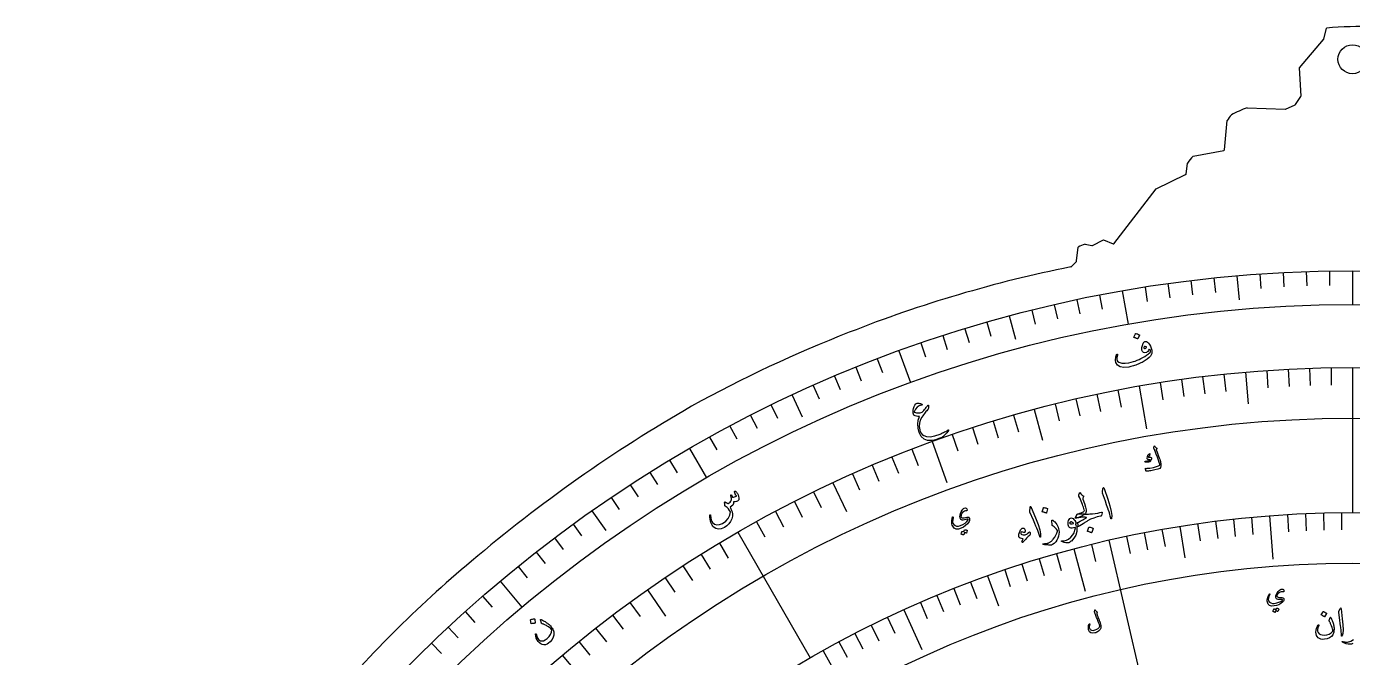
# Model space of a CAD drawing. Header units: millimetres. Extents: x -280 to 280, y -280 to 325.
# Drawn here: x -274.4 to 0, y 194.4 to 324.9 of the extents above; entities that cross this region are included whole.
import ezdxf

# ---------------------------------------------------------------- set-up
doc = ezdxf.new("R2010")
doc.units = ezdxf.units.MM
for name, color, linetype in [('CUT_INNER', 6, 'Continuous'), ('CUT_OUTER', 1, 'Continuous'), ('ENGRAVE', 7, 'Continuous'), ('ENGRAVE_FINE', 8, 'Continuous'), ('TEXT', 5, 'Continuous')]:
    doc.layers.add(name, color=color, linetype=linetype)

msp = doc.modelspace()

# ---------------------------------------------------------------- linework, layer by layer
at = {"layer": 'CUT_INNER'}
msp.add_circle((0, 318.1087), 3, dxfattribs=at)
at = {"layer": 'CUT_OUTER'}
for points in [[(-5.9387, 322.2468), (-5.3601, 324.5612), (-5.3591, 324.5646)], [(-10.6509, 310.5051), (-10.9422, 316.3293), (-10.9422, 316.3327), (-10.9401, 316.3355), (-5.9699, 322.1861)], [(-11.7997, 308.7287), (-10.6759, 310.4144)], [(-21.8204, 308.1034), (-21.8169, 308.1035), (-13.9161, 307.8108)], [(-13.8514, 307.8229), (-11.8654, 308.674)], [(-26.5136, 299.3966), (-25.9367, 305.4542), (-25.9362, 305.4575)], [(-32.9895, 298.1074), (-32.9858, 298.1083), (-26.6361, 299.2633)], [(-34.4494, 294.3699), (-34.166, 296.6342), (-34.1655, 296.6375)], [(-49.3798, 279.9747), (-40.6358, 291.3456), (-40.6335, 291.3483), (-40.6304, 291.3499), (-34.5338, 294.2531)], [(-53.8148, 279.6114), (-51.512, 280.7628), (-51.5088, 280.7642), (-51.5055, 280.763), (-49.5578, 279.9283)], [(-57.0895, 276.4105), (-56.8012, 279.2907), (-56.8006, 279.2943)], [(-55.3308, 279.8822), (-55.3273, 279.8817), (-53.9113, 279.5985)], [(-58.2414, 275.2106), (-57.1327, 276.3193)]]:
    msp.add_lwpolyline(points, dxfattribs=at)
for centre, radius, start, end in [((2.4386, 227.4727), 97.4045, 88.879878, 94.59169), ((-6.0842, 322.2832), 0.15, 319.651307, 345.963756), ((-10.8007, 310.4976), 0.15, 326.309933, 2.863767), ((-8.7825, 275.1285), 35.4589, 111.57318, 117.315569), ((-13.9105, 307.9607), 0.15, 267.878904, 293.198591), ((-11.9245, 308.8119), 0.15, 293.198591, 326.309933), ((-12.6778, 296.432), 16.0389, 140.502506, 145.755286), ((-26.663, 299.4109), 0.15, 280.309214, 354.559668), ((-17.5964, 284.5871), 20.4878, 138.70599, 143.972144), ((-34.5982, 294.3885), 0.15, 295.463345, 352.866579), ((-49.4987, 280.0661), 0.15, 246.801409, 322.440199), ((-50.153, 264.8067), 15.9399, 108.955334, 114.648023), ((-53.8818, 279.7456), 0.15, 258.690067, 296.565051), ((-5.6685, 12.2838), 268.1063, 101.323571, 111.544596), ((-58.3475, 275.3166), 0.15, 284.039301, 315), ((-57.2387, 276.4254), 0.15, 315, 354.283999), ((-8.4564, 14.9691), 264.5898, 111.196622, 119.00489), ((14.6634, -17.3769), 304.1231, 119.859489, 130.368153), ((-24.1986, 25.052), 246.6349, 129.873816, 140.124297)]:
    msp.add_arc(centre, radius, start, end, dxfattribs=at)
at = {"layer": 'ENGRAVE'}
for points in [[(-23.9155, 273.3558), (-23.4798, 268.3749)], [(0, 274.4), (0, 267.4)], [(-47.6491, 270.2312), (-46.4335, 263.3376)], [(-71.0199, 265.05), (-69.7259, 260.2204)], [(-93.8503, 257.8517), (-91.4562, 251.2738)], [(-22.1724, 253.4319), (-21.5972, 246.857)], [(0, 254.4), (0, 224.4)], [(-44.1761, 250.5351), (-42.6133, 241.6718)], [(-115.9665, 248.6909), (-113.8534, 244.1593)], [(-65.8436, 245.7315), (-64.1354, 239.3564)], [(-87.0099, 239.0578), (-83.9317, 230.6006)], [(-137.2, 237.6374), (-133.7, 231.5752)], [(-107.5141, 230.5647), (-104.7248, 224.5831)], [(-157.3894, 224.7753), (-154.5215, 220.6796)], [(-17.2046, 223.7395), (-16.5146, 214.766)], [(-127.2, 220.3169), (-112.2, 194.3361)], [(-35.7426, 221.5352), (-34.6913, 215.0194)], [(-57.661, 216.8653), (-55.3483, 208.1675)], [(-50.4063, 218.6654), (-43.6675, 189.4321)], [(-75.5094, 211.3142), (-73.2885, 205.0991)], [(-176.3809, 210.2026), (-171.8814, 204.8403)], [(-145.9178, 208.3923), (-142.1322, 202.9859)], [(-92.8498, 204.2897), (-89.1258, 196.0963)], [(-163.5252, 194.8817), (-157.7401, 187.9873)], [(-109.5634, 195.8347), (-106.341, 190.0748)]]:
    msp.add_lwpolyline(points, dxfattribs=at)
for radius in [274.4, 274.4, 267.4, 254.4, 254.4, 243.9, 224.4, 224.4, 213.9]:
    msp.add_circle((0, 0), radius, dxfattribs=at)
at = {"layer": 'ENGRAVE_FINE'}
for points in [[(-38.1891, 271.7296), (-37.7716, 268.7588)], [(-33.4409, 272.3547), (-33.0753, 269.377)], [(-28.6826, 272.8968), (-28.369, 269.9132)], [(-19.1412, 273.7316), (-18.9319, 270.7389)], [(-14.361, 274.0239), (-14.204, 271.0281)], [(-9.5764, 274.2328), (-9.4717, 271.2347)], [(-4.7889, 274.3582), (-4.7366, 271.3587)], [(-52.358, 269.3585), (-51.7856, 266.4136)], [(-42.9256, 271.0217), (-42.4563, 268.0586)], [(-66.3834, 266.2491), (-65.6576, 263.3383)], [(-61.7266, 267.3671), (-61.0517, 264.444)], [(-57.051, 268.4037), (-56.4272, 265.4693)], [(-75.6349, 263.7702), (-74.808, 260.8864)], [(-84.7943, 260.9699), (-83.8672, 258.1167)], [(-80.2268, 262.41), (-79.3497, 259.5411)], [(-89.3359, 259.4503), (-88.3592, 256.6137)], [(-98.3362, 256.1745), (-97.2611, 253.3737)], [(-107.2166, 252.5865), (-106.0444, 249.825)], [(-102.792, 254.4192), (-101.6682, 251.6377)], [(-31.0036, 252.5037), (-30.5648, 248.9306)], [(-26.592, 253.0064), (-26.2157, 249.4261)], [(-17.746, 253.7803), (-17.4949, 250.1891)], [(-13.3143, 254.0514), (-13.1259, 250.4563)], [(-8.8784, 254.245), (-8.7528, 250.6472)], [(-4.4399, 254.3613), (-4.3771, 250.7618)], [(-111.6085, 250.6769), (-110.3883, 247.9362)], [(-48.5418, 249.726), (-47.8549, 246.1921)], [(-39.7969, 251.2679), (-39.2338, 247.7122)], [(-35.4056, 251.9242), (-34.9046, 248.3592)], [(-57.2275, 247.8797), (-56.4177, 244.372)], [(-52.8927, 248.8407), (-52.1443, 245.3194)], [(-124.575, 244.4922), (-123.213, 241.8192)], [(-120.289, 246.6291), (-118.9739, 243.9327)], [(-70.1221, 244.545), (-69.1298, 241.0844)], [(-61.5449, 246.8432), (-60.674, 243.3502)], [(-128.823, 242.2808), (-127.4146, 239.632)], [(-78.6139, 241.9488), (-77.5015, 238.525)], [(-74.3794, 243.2839), (-73.3268, 239.8412)], [(-133.0318, 239.9956), (-131.5773, 237.3718)], [(-82.8245, 240.5399), (-81.6525, 237.1361)], [(-91.1688, 237.5029), (-89.8787, 234.142)], [(-141.3264, 235.2067), (-139.7813, 232.6352)], [(-99.402, 234.1764), (-97.9954, 230.8626)], [(-95.2999, 235.8756), (-93.9513, 232.5377)], [(-145.4098, 232.7044), (-143.8201, 230.1603)], [(-103.4738, 232.406), (-102.0096, 229.1172)], [(-149.449, 230.1312), (-147.815, 227.6152)], [(-111.5216, 228.6532), (-109.9435, 225.4175)], [(-153.4425, 227.4879), (-151.765, 225.0008)], [(-115.4952, 226.6721), (-113.8608, 223.4644)], [(-123.3356, 222.5033), (-121.5903, 219.3546)], [(-119.4336, 224.6219), (-117.7435, 221.4433)], [(-28.3492, 222.6021), (-27.8944, 219.0309)], [(-24.6406, 223.043), (-24.2453, 219.4648)], [(-20.9254, 223.4222), (-20.5897, 219.8379)], [(-13.4791, 223.9948), (-13.2629, 220.4013)], [(-9.7501, 224.1881), (-9.5937, 220.5915)], [(-6.0184, 224.3193), (-5.9218, 220.7206)], [(-2.2851, 224.3884), (-2.2484, 220.7886)], [(-161.2883, 221.9943), (-159.5249, 219.5672)], [(-43.0976, 220.2225), (-42.4062, 216.6895)], [(-39.4254, 220.9095), (-38.7929, 217.3655)], [(-32.0502, 222.0994), (-31.536, 218.5363)], [(-165.138, 219.1456), (-163.3326, 216.7497)], [(-131.0257, 218.0634), (-129.1715, 214.9776)], [(-54.0409, 217.7956), (-53.1739, 214.3016)], [(-46.7582, 219.4744), (-46.0081, 215.9535)], [(-168.9375, 216.2302), (-167.0905, 213.8661)], [(-134.8115, 215.7434), (-132.9038, 212.6905)], [(-64.8536, 214.824), (-63.8132, 211.3777)], [(-61.2655, 215.8747), (-60.2826, 212.4115)], [(-172.6855, 213.2489), (-170.7976, 210.9174)], [(-138.5562, 213.3578), (-136.5955, 210.3386)], [(-71.9765, 212.5435), (-70.8218, 209.1337)], [(-68.4243, 213.7135), (-67.3266, 210.285)], [(-142.2587, 210.9072), (-140.2456, 207.9226)], [(-82.5132, 208.679), (-81.1895, 205.3312)], [(-79.022, 210.0259), (-77.7542, 206.6565)], [(-180.0226, 207.0923), (-178.0544, 204.8282)], [(-149.5326, 205.8139), (-147.4165, 202.9015)], [(-89.4281, 205.8105), (-87.9934, 202.5088)], [(-85.9822, 207.2738), (-84.6028, 203.9485)], [(-183.6094, 203.9189), (-181.602, 201.6895)], [(-153.1017, 203.1729), (-150.9352, 200.2978)], [(-187.1404, 200.6835), (-185.0944, 198.4894)], [(-156.6243, 200.4699), (-154.4079, 197.6331)], [(-99.617, 201.0767), (-98.0188, 197.8508)], [(-96.2464, 202.7116), (-94.7023, 199.4596)], [(-160.0991, 197.7059), (-157.8336, 194.9082)], [(-106.2764, 197.6378), (-104.5715, 194.4671)], [(-102.9606, 199.3852), (-101.3089, 196.1865)], [(-190.6143, 197.3868), (-188.5303, 195.2288)]]:
    msp.add_lwpolyline(points, dxfattribs=at)
at = {"layer": 'TEXT'}
for points in [[(-44.8969, 261.3772), (-44.8875, 261.3903), (-44.8728, 261.3997), (-44.8527, 261.4054), (-44.8274, 261.4075), (-44.6392, 261.3675), (-44.4586, 261.3101), (-44.2856, 261.2353), (-44.1203, 261.143), (-44.1032, 261.1276), (-44.0939, 261.1108), (-44.0926, 261.0927), (-44.0992, 261.0733), (-44.4093, 260.3244), (-44.4224, 260.3055), (-44.442, 260.2982), (-44.4683, 260.3023), (-44.5012, 260.3179), (-44.5296, 260.3313), (-44.5742, 260.3512), (-44.6351, 260.3774), (-44.7122, 260.41), (-44.8066, 260.4488), (-44.9195, 260.4935), (-45.051, 260.5441), (-45.201, 260.6006), (-45.2214, 260.6108), (-45.2328, 260.6226), (-45.2351, 260.636), (-45.2284, 260.6509)], [(-42.9758, 259.7409), (-42.7983, 259.7834), (-42.6085, 259.7442), (-42.4067, 259.6234), (-42.1929, 259.4209), (-41.9872, 259.1455), (-41.8096, 258.8059), (-41.6599, 258.4024), (-41.538, 257.9348), (-41.5053, 257.7634), (-41.4912, 257.6016), (-41.4959, 257.4493), (-41.5193, 257.3066), (-41.635, 257.0105), (-41.8303, 256.714), (-42.1049, 256.4168), (-42.4587, 256.1187), (-42.6619, 255.9736), (-42.8731, 255.8333), (-43.0923, 255.6977), (-43.3196, 255.5668), (-43.5554, 255.4406), (-43.8004, 255.3188), (-44.0545, 255.2014), (-44.3179, 255.0885), (-44.5832, 254.9818), (-44.8436, 254.8831), (-45.0991, 254.7925), (-45.3496, 254.7099), (-45.5959, 254.6358), (-45.8386, 254.5707), (-46.0777, 254.5146), (-46.3134, 254.4675), (-47.3138, 254.3667), (-48.0866, 254.49), (-48.6329, 254.8396), (-48.9526, 255.417), (-48.9861, 255.5589), (-49.009, 255.7235), (-49.0214, 255.9108), (-49.023, 256.1209), (-49.0051, 256.3554), (-48.9625, 256.5876), (-48.895, 256.8177), (-48.8027, 257.0456), (-48.7876, 257.0726), (-48.7679, 257.0936), (-48.7436, 257.1085), (-48.7147, 257.1174), (-48.6856, 257.1189), (-48.6605, 257.1116), (-48.6395, 257.0955), (-48.6227, 257.0705), (-48.6115, 257.0416), (-48.6073, 257.0137), (-48.6103, 256.9867), (-48.6204, 256.9606), (-48.7714, 256.4436), (-48.7747, 256.0258), (-48.6313, 255.7071), (-48.3416, 255.4874), (-47.762, 255.3104), (-47.0703, 255.2701), (-46.2658, 255.3655), (-45.3473, 255.5956), (-44.9495, 255.7266), (-44.5543, 255.8771), (-44.1617, 256.0471), (-43.7715, 256.2367), (-43.3842, 256.4456), (-43.0002, 256.674), (-42.6195, 256.9218), (-42.242, 257.1889), (-42.0439, 257.3501), (-41.9008, 257.5124), (-41.8128, 257.676), (-41.7799, 257.8409), (-41.8285, 257.9428), (-41.8936, 258.0329), (-41.9753, 258.1111), (-42.0734, 258.1775), (-42.0841, 258.1797), (-42.0954, 258.1716), (-42.1073, 258.1531), (-42.1198, 258.1242), (-42.2148, 257.897), (-42.3336, 257.7185), (-42.4763, 257.5886), (-42.643, 257.5073), (-42.9626, 257.4495), (-43.225, 257.5018), (-43.4303, 257.6642), (-43.5786, 257.9368), (-43.6201, 258.1926), (-43.5871, 258.5194), (-43.4793, 258.917), (-43.2961, 259.3856), (-43.2332, 259.5042), (-43.1589, 259.603), (-43.0731, 259.6819), (-42.9758, 259.7409)], [(-42.6693, 258.5008), (-42.6429, 258.5463), (-42.64, 258.588), (-42.6606, 258.6258), (-42.7048, 258.6597), (-42.8733, 258.7314), (-43.0118, 258.7324), (-43.1201, 258.6629), (-43.1982, 258.5228), (-43.2047, 258.4828), (-43.202, 258.4489), (-43.1898, 258.4212), (-43.1684, 258.3996), (-43.0297, 258.3415), (-42.9004, 258.3389), (-42.7803, 258.392), (-42.6693, 258.5008)], [(-90.3593, 246.8474), (-90.2382, 246.9325), (-90.0913, 246.9838), (-89.9186, 247.001), (-89.7203, 246.9842), (-89.6153, 246.9644), (-89.517, 246.9415), (-89.4255, 246.9155), (-89.3408, 246.8865), (-89.2631, 246.8548), (-89.1926, 246.8212), (-89.1292, 246.7856), (-89.073, 246.748), (-89.0298, 246.7071), (-89.0289, 246.6727), (-89.0701, 246.6446), (-89.1535, 246.6228), (-89.6774, 246.4713), (-90.1108, 246.1881), (-90.4531, 245.7738), (-90.7037, 245.2289), (-90.7053, 245.1988), (-90.6947, 245.172), (-90.6721, 245.1485), (-90.6375, 245.1282), (-90.2416, 245.0107), (-89.8494, 244.9804), (-89.4607, 245.0373), (-89.075, 245.1814), (-89.0104, 245.2205), (-88.9325, 245.286), (-88.8412, 245.3779), (-88.7366, 245.4962), (-88.5513, 245.7263), (-88.3872, 245.9293), (-88.2444, 246.1053), (-88.1232, 246.2543), (-88.0235, 246.3763), (-87.9454, 246.4713), (-87.8889, 246.5394), (-87.8542, 246.5805), (-87.7986, 246.6225), (-87.7587, 246.6169), (-87.7344, 246.5639), (-87.7257, 246.4633), (-87.7321, 246.189), (-87.7486, 245.9805), (-87.7752, 245.8379), (-87.8121, 245.7612), (-87.9579, 245.6153), (-88.1088, 245.4523), (-88.2648, 245.2723), (-88.426, 245.0754), (-88.5921, 244.8614), (-88.7632, 244.6304), (-88.9392, 244.3823), (-89.12, 244.1172), (-89.4507, 243.5014), (-89.6336, 242.8535), (-89.6693, 242.1741), (-89.5585, 241.4632), (-89.4313, 241.1009), (-89.2508, 240.7873), (-89.0174, 240.5222), (-88.7311, 240.3055), (-88.1385, 240.0917), (-87.3779, 240.0752), (-86.4482, 240.2544), (-85.3476, 240.6272), (-85.1821, 240.6978), (-85.005, 240.7772), (-84.8162, 240.8653), (-84.6158, 240.9621), (-84.4044, 241.0679), (-84.1828, 241.1831), (-83.9508, 241.3076), (-83.7084, 241.4413), (-83.6656, 241.4616), (-83.6317, 241.4703), (-83.6067, 241.4676), (-83.5907, 241.4535), (-83.6021, 241.3527), (-83.7224, 241.164), (-83.9512, 240.8872), (-84.2879, 240.522), (-84.4967, 240.3129), (-84.6848, 240.1455), (-84.8523, 240.0199), (-84.9994, 239.9361), (-85.5679, 239.6836), (-86.0954, 239.4874), (-86.5823, 239.3478), (-87.029, 239.2651), (-87.9343, 239.2773), (-88.6712, 239.5549), (-89.2399, 240.0995), (-89.6396, 240.9127), (-89.8743, 241.8355), (-89.9453, 242.6997), (-89.8515, 243.5054), (-89.592, 244.2523), (-89.9483, 244.2765), (-90.2484, 244.3235), (-90.4923, 244.3934), (-90.6798, 244.4864), (-90.7378, 244.5306), (-90.7861, 244.5843), (-90.8247, 244.6476), (-90.8536, 244.7206), (-90.8979, 244.9294), (-90.9222, 245.1335), (-90.9266, 245.333), (-90.9111, 245.5278), (-90.8308, 245.9378), (-90.712, 246.2945), (-90.5548, 246.5977), (-90.3593, 246.8474)], [(-41.9609, 236.6176), (-41.9491, 236.6181), (-41.9382, 236.6153), (-41.9284, 236.6091), (-41.9195, 236.5997), (-41.9155, 236.5905), (-41.9129, 236.5803), (-41.9117, 236.5691), (-41.9119, 236.5569), (-41.984, 236.2098), (-41.994, 236.1742), (-42.006, 236.146), (-42.0202, 236.1253), (-42.0366, 236.1122), (-42.1101, 236.0766), (-42.1709, 236.0362), (-42.2188, 235.9909), (-42.2539, 235.9409), (-42.2584, 235.9172), (-42.2426, 235.8956), (-42.2066, 235.876), (-42.1502, 235.8585), (-42.1137, 235.8528), (-42.0761, 235.8481), (-42.0375, 235.8443), (-41.9979, 235.8415), (-41.9569, 235.8398), (-41.9141, 235.8391), (-41.8696, 235.8395), (-41.8232, 235.841), (-41.6556, 235.8041), (-41.5822, 235.6803), (-41.6029, 235.4697), (-41.7173, 235.1724), (-41.7699, 235.0807), (-41.824, 235.0068), (-41.8796, 234.9508), (-41.9369, 234.9126), (-42.0026, 234.8863), (-42.0958, 234.8636), (-42.2166, 234.8447), (-42.3649, 234.8294), (-42.4409, 234.8232), (-42.5135, 234.8199), (-42.5827, 234.8196), (-42.6485, 234.8223), (-42.7107, 234.8268), (-42.769, 234.8319), (-42.8235, 234.8378), (-42.8742, 234.8443), (-42.9067, 234.8554), (-42.9312, 234.8702), (-42.9476, 234.8889), (-42.9561, 234.9114), (-42.9567, 234.9362), (-42.9483, 234.9554), (-42.931, 234.9693), (-42.9048, 234.9776), (-42.8204, 234.9989), (-42.7243, 235.0215), (-42.6165, 235.0454), (-42.4971, 235.0706), (-42.2743, 235.1175), (-42.1018, 235.1622), (-41.9796, 235.205), (-41.9077, 235.2458), (-41.899, 235.2548), (-41.8953, 235.2653), (-41.8967, 235.2773), (-41.903, 235.2908), (-41.91, 235.2986), (-41.9214, 235.3048), (-41.9372, 235.3095), (-41.9576, 235.3126), (-42.1434, 235.3235), (-42.2217, 235.3316), (-42.2904, 235.3476), (-42.3494, 235.3717), (-42.3988, 235.4038), (-42.4429, 235.444), (-42.4727, 235.4883), (-42.4882, 235.5368), (-42.4893, 235.5894), (-42.4392, 235.955), (-42.3344, 236.2482), (-42.175, 236.4691), (-41.9609, 236.6176)], [(-40.9378, 238.1074), (-40.8915, 238.0478), (-40.8444, 237.9919), (-40.7963, 237.9397), (-40.7472, 237.8912), (-40.6968, 237.8465), (-40.6447, 237.8056), (-40.5908, 237.7685), (-40.5353, 237.7353), (-40.5127, 237.7151), (-40.5018, 237.689), (-40.5028, 237.657), (-40.5154, 237.619), (-40.5957, 237.4163), (-40.6031, 237.3946), (-40.608, 237.3764), (-40.6103, 237.3618), (-40.61, 237.3509), (-40.4235, 236.8719), (-40.2586, 236.4384), (-40.1152, 236.0504), (-39.9934, 235.7079), (-39.8933, 235.4113), (-39.8153, 235.161), (-39.7595, 234.9569), (-39.7257, 234.7991), (-39.6749, 234.4991), (-39.6642, 234.4031), (-39.658, 234.3059), (-39.6562, 234.2076), (-39.659, 234.1081), (-39.6667, 234.0074), (-39.6797, 233.9055), (-39.6979, 233.8022), (-39.7213, 233.6976), (-39.8803, 233.5213), (-40.2678, 233.3536), (-40.8837, 233.1933), (-41.7279, 233.0386), (-41.9934, 233.0004), (-42.2401, 232.9715), (-42.4682, 232.9521), (-42.6777, 232.9423), (-42.6978, 232.9469), (-42.7133, 232.9563), (-42.7241, 232.9704), (-42.7304, 232.9894), (-42.753, 233.0819), (-42.773, 233.1663), (-42.7903, 233.2424), (-42.805, 233.3103), (-42.817, 233.3709), (-42.8267, 233.4247), (-42.834, 233.4719), (-42.8389, 233.5125), (-42.8404, 233.5355), (-42.8347, 233.5495), (-42.8218, 233.5547), (-42.8018, 233.5508), (-42.6514, 233.5338), (-42.462, 233.5355), (-42.2336, 233.556), (-41.966, 233.5952), (-41.1713, 233.737), (-40.5558, 233.8836), (-40.1195, 234.0364), (-39.8627, 234.1964), (-39.8948, 234.3826), (-39.9903, 234.7148), (-40.1495, 235.1928), (-40.3728, 235.8165), (-40.6022, 236.4398), (-40.7782, 236.9109), (-40.9004, 237.2297), (-40.9687, 237.3963), (-40.9888, 237.4417), (-41.0077, 237.4841), (-41.0253, 237.5236), (-41.0416, 237.5602), (-41.0566, 237.5934), (-41.0701, 237.623), (-41.0821, 237.6489), (-41.0927, 237.6711), (-41.1124, 237.7201), (-41.1223, 237.7684), (-41.1226, 237.816), (-41.1131, 237.8629), (-41.0352, 238.1158), (-41.0282, 238.1332), (-41.0195, 238.1453), (-41.0091, 238.1522), (-40.997, 238.1539), (-40.9808, 238.1484), (-40.9656, 238.1388), (-40.9512, 238.1252), (-40.9378, 238.1074)], [(-127.8626, 228.6799), (-127.868, 228.7221), (-127.8639, 228.7567), (-127.8503, 228.7837), (-127.8273, 228.8031), (-127.7919, 228.8177), (-127.757, 228.8216), (-127.7227, 228.8149), (-127.6889, 228.7976), (-127.5888, 228.7242), (-127.4883, 228.6199), (-127.3876, 228.4847), (-127.2866, 228.3187), (-127.1495, 228.0319), (-127.0545, 227.7397), (-127.0016, 227.4421), (-126.9907, 227.1391), (-127.0004, 227.0593), (-127.0211, 226.9901), (-127.053, 226.9316), (-127.0959, 226.8836), (-127.2813, 226.7635), (-127.5073, 226.6811), (-127.774, 226.6365), (-128.0817, 226.6295), (-128.1262, 226.2443), (-128.2582, 225.93), (-128.4779, 225.6863), (-128.7854, 225.5129), (-128.7009, 225.3417), (-128.6244, 225.1745), (-128.556, 225.011), (-128.4956, 224.8515), (-128.4426, 224.6948), (-128.3964, 224.5401), (-128.3571, 224.3873), (-128.3247, 224.2365), (-128.2871, 223.9522), (-128.2924, 223.6668), (-128.3405, 223.3802), (-128.4312, 223.0922), (-128.706, 222.5296), (-129.0572, 222.0415), (-129.4852, 221.6274), (-129.9906, 221.2868), (-130.6286, 221.0203), (-131.2205, 220.9564), (-131.7671, 221.0956), (-132.2689, 221.4384), (-132.4006, 221.5912), (-132.5259, 221.7899), (-132.6447, 222.0346), (-132.7569, 222.3253), (-132.8565, 222.6577), (-132.9328, 223.0197), (-132.9858, 223.4113), (-133.0152, 223.8325), (-133.0142, 223.8607), (-133.0069, 223.8848), (-132.9931, 223.9048), (-132.973, 223.9206), (-132.95, 223.9317), (-132.9276, 223.9371), (-132.9058, 223.9369), (-132.8847, 223.9311), (-132.8641, 223.9164), (-132.8488, 223.8972), (-132.8388, 223.8736), (-132.8339, 223.8456), (-132.7851, 223.2909), (-132.7075, 222.8569), (-132.6018, 222.5433), (-132.4684, 222.3501), (-132.0097, 222.0221), (-131.512, 221.8809), (-130.9752, 221.9262), (-130.3984, 222.1576), (-129.6848, 222.639), (-129.1662, 223.1947), (-128.8421, 223.8262), (-128.7126, 224.5347), (-128.8943, 224.8483), (-129.1359, 225.151), (-129.4376, 225.4425), (-129.7997, 225.7228), (-129.8402, 225.749), (-129.8696, 225.7764), (-129.8879, 225.8049), (-129.8952, 225.8346), (-129.9034, 225.9462), (-129.9103, 226.0512), (-129.9161, 226.1498), (-129.9207, 226.2419), (-129.9236, 226.3264), (-129.9242, 226.4026), (-129.9226, 226.4702), (-129.9187, 226.5294), (-129.9129, 226.5568), (-129.8999, 226.574), (-129.8798, 226.581), (-129.8525, 226.5778), (-129.8365, 226.5726), (-129.8132, 226.5639), (-129.7826, 226.5515), (-129.7447, 226.5354), (-129.7005, 226.5152), (-129.651, 226.4902), (-129.5962, 226.4605), (-129.536, 226.4259), (-129.417, 226.3613), (-129.3235, 226.3185), (-129.2556, 226.2975), (-129.2131, 226.2984), (-128.9992, 226.3976), (-128.8148, 226.5487), (-128.6597, 226.7517), (-128.5339, 227.0067), (-128.5118, 227.1411), (-128.524, 227.334), (-128.5704, 227.5853), (-128.6509, 227.8951), (-128.6585, 227.9245), (-128.6578, 227.9534), (-128.649, 227.9817), (-128.6321, 228.0094), (-128.6138, 228.0314), (-128.5933, 228.0469), (-128.5703, 228.0559), (-128.5451, 228.0585), (-128.4872, 228.0263), (-128.4237, 227.9402), (-128.3547, 227.8003), (-128.2799, 227.6066), (-128.0657, 227.5989), (-127.8595, 227.6307), (-127.6613, 227.7018), (-127.4709, 227.8123), (-127.5056, 227.8686), (-127.5392, 227.9112), (-127.5717, 227.9403), (-127.603, 227.9557), (-127.636, 227.9683), (-127.6611, 227.9853), (-127.6783, 228.0067), (-127.6876, 228.0326)], [(-55.4927, 224.9619), (-55.5796, 225.2246), (-55.6741, 225.5003), (-55.7762, 225.7889), (-55.886, 226.0905), (-56.0043, 226.406), (-56.1321, 226.7365), (-56.2694, 227.0819), (-56.4162, 227.4422), (-56.6248, 227.7958), (-56.6384, 227.8456), (-56.6443, 227.8948), (-56.6426, 227.9434), (-56.6331, 227.9915), (-56.6264, 228.0167), (-56.6161, 228.0501), (-56.6022, 228.0919), (-56.5847, 228.142), (-56.5643, 228.2008), (-56.5417, 228.2688), (-56.517, 228.346), (-56.4901, 228.4323), (-56.4801, 228.4608), (-56.4648, 228.4831), (-56.4442, 228.4993), (-56.4183, 228.5094), (-56.3951, 228.5102), (-56.3732, 228.5008), (-56.3526, 228.4811), (-56.3333, 228.4513), (-56.2227, 228.284), (-56.0875, 228.1288), (-55.9277, 227.9859), (-55.7434, 227.855), (-55.6959, 227.8173), (-55.6708, 227.774), (-55.6683, 227.7252), (-55.6884, 227.6709), (-55.8211, 227.3518), (-55.8289, 227.3147), (-55.8283, 227.2685), (-55.8191, 227.2134), (-55.8014, 227.1491), (-55.4725, 226.2627), (-55.2518, 225.5399), (-55.1384, 224.981), (-55.1321, 224.5861), (-55.2713, 224.23), (-55.5842, 223.9086), (-56.0706, 223.6209), (-56.7304, 223.366), (-56.9862, 223.3157), (-57.1309, 223.3629), (-57.1642, 223.5079), (-57.0861, 223.7508), (-57.0701, 223.7842), (-57.0546, 223.817), (-57.0395, 223.849), (-57.0248, 223.8803), (-57.0105, 223.9108), (-56.9967, 223.9407), (-56.9833, 223.9698), (-56.9704, 223.9981), (-56.9351, 224.0547), (-56.8872, 224.1009), (-56.8267, 224.1367), (-56.7537, 224.162), (-56.4213, 224.257), (-56.1313, 224.3533), (-55.8839, 224.4509), (-55.6789, 224.55), (-55.5681, 224.6263), (-55.5001, 224.7203), (-55.475, 224.8322), (-55.4927, 224.9619)], [(-51.6426, 229.3014), (-51.5902, 229.4951), (-51.5304, 229.5725), (-51.4633, 229.5335), (-51.3889, 229.378), (-50.6573, 227.1323), (-50.2145, 225.7525), (-49.9355, 224.6335), (-49.8189, 223.7759), (-49.8636, 223.1797), (-49.8842, 223.1271), (-49.906, 223.0964), (-49.929, 223.0876), (-49.9533, 223.1006), (-49.9757, 223.1245), (-49.9953, 223.1576), (-50.0121, 223.1999), (-50.0261, 223.2515), (-50.117, 223.6571), (-50.2321, 224.0831), (-50.3714, 224.5294), (-50.5352, 224.9961), (-50.5756, 225.1186), (-50.6886, 225.4486), (-50.8743, 225.9859), (-51.1331, 226.7306), (-51.7245, 228.3777), (-51.7497, 228.4667), (-51.7638, 228.5509), (-51.7667, 228.6302), (-51.7585, 228.7046)], [(-79.8901, 224.7571), (-80.1025, 224.7528), (-80.3153, 224.6797), (-80.5283, 224.5379), (-80.7412, 224.3274), (-80.8625, 224.1558), (-80.9486, 223.972), (-80.9996, 223.7761), (-81.0154, 223.5681), (-81.0105, 223.5294), (-80.9978, 223.4919), (-80.9772, 223.4556), (-80.9488, 223.4205), (-80.811, 223.3292), (-80.6218, 223.2912), (-80.3811, 223.3062), (-80.0887, 223.3741), (-79.8011, 223.4436), (-79.5807, 223.4616), (-79.4276, 223.4284), (-79.3418, 223.3439), (-79.2605, 223.1323), (-79.2347, 222.9273), (-79.2645, 222.7289), (-79.3496, 222.537), (-79.6753, 222.0854), (-80.056, 221.7014), (-80.4919, 221.3845), (-80.9835, 221.1344), (-81.5591, 220.9675), (-82.0418, 220.9825), (-82.4322, 221.1801), (-82.7306, 221.5609), (-82.8271, 221.795), (-82.8892, 222.0651), (-82.9167, 222.3713), (-82.9094, 222.7136), (-82.8991, 222.8119), (-82.8865, 222.9077), (-82.8717, 223.001), (-82.8547, 223.0918), (-82.8352, 223.1805), (-82.8131, 223.2678), (-82.7884, 223.3536), (-82.7609, 223.4378), (-82.7432, 223.475), (-82.7224, 223.4951), (-82.6987, 223.4981), (-82.6719, 223.484), (-82.6516, 223.4617), (-82.6394, 223.4364), (-82.6352, 223.4082), (-82.639, 223.377), (-82.7355, 222.9025), (-82.748, 222.502), (-82.677, 222.1757), (-82.5229, 221.9233), (-82.2463, 221.6997), (-81.9219, 221.5898), (-81.5494, 221.5931), (-81.1285, 221.7096), (-80.6198, 221.9425), (-80.1866, 222.222), (-79.8287, 222.5483), (-79.5459, 222.9219), (-79.531, 222.9503), (-79.53, 222.9738), (-79.5427, 222.9923), (-79.5693, 223.0059), (-79.6611, 223.016), (-79.8083, 222.9996), (-80.0109, 222.9567), (-80.2688, 222.8871), (-80.535, 222.8265), (-80.7509, 222.8153), (-80.9165, 222.8534), (-81.0319, 222.9411), (-81.1151, 223.0633), (-81.1759, 223.201), (-81.2143, 223.3543), (-81.2303, 223.5232), (-81.21, 223.8736), (-81.1303, 224.2183), (-80.9907, 224.5572), (-80.7913, 224.8901), (-80.7357, 224.9719), (-80.6797, 225.0456), (-80.6232, 225.1111), (-80.5663, 225.1686), (-80.5095, 225.2182), (-80.4532, 225.2602), (-80.3975, 225.2945), (-80.3424, 225.3211), (-80.1107, 225.3801), (-79.9385, 225.3313), (-79.8259, 225.1748), (-79.7728, 224.9108), (-79.7759, 224.8335), (-79.7965, 224.7821), (-79.8346, 224.7566), (-79.8901, 224.7571)], [(-66.7232, 225.3754), (-66.6838, 225.5723), (-66.6292, 225.6534), (-66.5596, 225.6189), (-66.4751, 225.4687), (-65.5963, 223.2765), (-65.063, 221.929), (-64.7106, 220.831), (-64.5373, 219.983), (-64.5424, 219.3851), (-64.5595, 219.3313), (-64.5792, 219.2992), (-64.6016, 219.2889), (-64.6267, 219.3002), (-64.6506, 219.3226), (-64.6724, 219.3543), (-64.692, 219.3954), (-64.7094, 219.446), (-64.8269, 219.8446), (-64.97, 220.2621), (-65.1386, 220.6982), (-65.3329, 221.1531), (-65.3814, 221.2726), (-65.516, 221.5943), (-65.7369, 222.1182), (-66.0445, 222.8441), (-66.7437, 224.4484), (-66.7747, 224.5355), (-66.7943, 224.6186), (-66.8025, 224.6975), (-66.7993, 224.7723)], [(-63.956, 225.3783), (-63.9475, 225.3932), (-63.9331, 225.4048), (-63.9126, 225.4131), (-63.8861, 225.4181), (-63.6831, 225.397), (-63.4861, 225.3566), (-63.2952, 225.2969), (-63.1104, 225.2179), (-63.0906, 225.2035), (-63.079, 225.1869), (-63.0756, 225.1679), (-63.0804, 225.1466), (-63.3229, 224.3208), (-63.3345, 224.2994), (-63.3544, 224.2894), (-63.3825, 224.2908), (-63.4189, 224.3036), (-63.4504, 224.3147), (-63.4997, 224.3306), (-63.5668, 224.3515), (-63.6517, 224.3773), (-63.7557, 224.4077), (-63.8798, 224.4422), (-64.0241, 224.4809), (-64.1887, 224.5237), (-64.2114, 224.5322), (-64.2247, 224.5434), (-64.2286, 224.5572), (-64.2232, 224.5738)], [(-62.1953, 222.7733), (-62.1948, 222.7916), (-62.1921, 222.8066), (-62.1873, 222.8186), (-62.1804, 222.8273), (-62.1549, 222.8369), (-62.1198, 222.8343), (-62.075, 222.8194), (-62.0206, 222.7922), (-61.7955, 222.6387), (-61.5853, 222.4474), (-61.3898, 222.2183), (-61.2091, 221.9515), (-61.0444, 221.6559), (-60.9112, 221.3566), (-60.8093, 221.0537), (-60.7386, 220.7472), (-60.7102, 220.3258), (-60.7387, 219.906), (-60.8238, 219.4879), (-60.9651, 219.0714), (-61.1615, 218.6748), (-61.4145, 218.3254), (-61.724, 218.023), (-62.0904, 217.7674), (-62.1924, 217.7127), (-62.2994, 217.6752), (-62.4114, 217.655), (-62.5283, 217.652), (-62.8046, 217.6689), (-63.0549, 217.6861), (-63.2791, 217.7038), (-63.4772, 217.7221), (-63.6485, 217.7411), (-63.7925, 217.7612), (-63.9092, 217.7823), (-63.9986, 217.8045), (-64.0185, 217.8136), (-64.0339, 217.8241), (-64.0448, 217.8359), (-64.0511, 217.849), (-64.0547, 217.8674), (-64.0545, 217.8856), (-64.0505, 217.9036), (-64.0428, 217.9215), (-64.0307, 217.9369), (-64.0135, 217.9476), (-63.9912, 217.9535), (-63.9638, 217.9547), (-63.796, 217.958), (-63.6371, 217.9666), (-63.4873, 217.9806), (-63.3464, 218), (-63.2134, 218.0252), (-63.0872, 218.0565), (-62.9675, 218.0938), (-62.8546, 218.1373), (-62.7444, 218.1893), (-62.633, 218.2522), (-62.5204, 218.326), (-62.4066, 218.4107), (-62.2916, 218.5068), (-62.1757, 218.6149), (-62.0588, 218.7351), (-61.9409, 218.8673), (-61.6196, 219.2758), (-61.3624, 219.6929), (-61.1696, 220.119), (-61.0413, 220.5542), (-61.0347, 220.5883), (-61.0363, 220.6253), (-61.046, 220.6649), (-61.0639, 220.7072), (-61.2324, 220.94), (-61.4643, 221.1863), (-61.76, 221.4458), (-62.1198, 221.7182), (-62.1375, 221.737), (-62.1499, 221.7546), (-62.1571, 221.7713), (-62.159, 221.787)], [(-57.053, 221.2725), (-57.071, 220.452), (-57.2651, 219.718), (-57.6343, 219.0701), (-58.1783, 218.5074), (-58.2582, 218.4436), (-58.3379, 218.3841), (-58.4176, 218.3289), (-58.4972, 218.2781), (-58.5763, 218.2324), (-58.6545, 218.1925), (-58.7318, 218.1583), (-58.8082, 218.13), (-59.0112, 218.1056), (-59.2982, 218.139), (-59.6696, 218.2298), (-60.1257, 218.3777), (-60.1773, 218.4027), (-60.2114, 218.4313), (-60.2282, 218.4633), (-60.2276, 218.499), (-60.213, 218.5304), (-60.1878, 218.5498), (-60.1519, 218.5572), (-60.1053, 218.5525), (-59.6668, 218.5303), (-59.2157, 218.6536), (-58.7511, 218.9223), (-58.2719, 219.3365), (-57.9036, 219.7659), (-57.626, 220.2288), (-57.4393, 220.7257), (-57.3439, 221.2568), (-57.35, 221.2732), (-57.3586, 221.2852), (-57.3698, 221.2928), (-57.3836, 221.296), (-57.7058, 221.2321), (-57.9856, 221.1986), (-58.2231, 221.1957), (-58.4183, 221.2237), (-58.5846, 221.3025), (-58.712, 221.4388), (-58.8004, 221.6326), (-58.8498, 221.8838), (-58.8532, 221.9179), (-58.8557, 221.953), (-58.8572, 221.9889), (-58.8577, 222.0257), (-58.8573, 222.0639), (-58.8562, 222.1042), (-58.8545, 222.1466), (-58.852, 222.191), (-58.8133, 222.4848), (-58.7392, 222.7395), (-58.6297, 222.955), (-58.4848, 223.1313), (-58.3203, 223.25), (-58.152, 223.2926), (-57.9801, 223.2593), (-57.8048, 223.1498), (-57.6323, 222.9789), (-57.4806, 222.7678), (-57.3497, 222.5166), (-57.2395, 222.2254), (-57.2213, 222.2304), (-57.2039, 222.2358), (-57.1872, 222.2416), (-57.1712, 222.2479), (-57.1553, 222.2542), (-57.1386, 222.26), (-57.1212, 222.2654), (-57.103, 222.2704), (-57.0371, 222.2731), (-56.9782, 222.2455), (-56.9264, 222.1875), (-56.8816, 222.0993), (-56.8466, 221.9987), (-56.8217, 221.8942), (-56.8069, 221.786), (-56.8021, 221.6739), (-56.8076, 221.5728), (-56.8233, 221.4975), (-56.8494, 221.4481), (-56.8857, 221.4246), (-57.0609, 221.3795), (-57.0577, 221.3623), (-57.0554, 221.3388), (-57.0538, 221.3088), (-57.053, 221.2725)], [(-57.7657, 222.1982), (-57.9072, 222.343), (-58.045, 222.4354), (-58.1792, 222.4754), (-58.3096, 222.4629), (-58.3792, 222.4236), (-58.4375, 222.3748), (-58.4847, 222.3165), (-58.5207, 222.2487), (-58.5292, 222.2154), (-58.5233, 222.1835), (-58.5029, 222.1529), (-58.468, 222.1237), (-58.3504, 222.0646), (-58.1972, 222.0435), (-58.0082, 222.06), (-57.7834, 222.1143), (-57.7615, 222.125), (-57.7512, 222.1425), (-57.7527, 222.1669), (-57.7657, 222.1982)], [(-55.9343, 224.1404), (-55.689, 224.1112), (-55.4363, 224.0911), (-55.1761, 224.0799), (-54.9084, 224.0777), (-54.6341, 224.0837), (-54.3543, 224.0968), (-54.069, 224.117), (-53.7781, 224.1445), (-53.2193, 224.2094), (-52.7292, 224.2875), (-52.3078, 224.3794), (-51.955, 224.4854), (-51.9164, 224.4943), (-51.8827, 224.4922), (-51.8538, 224.4792), (-51.8298, 224.4552), (-51.8122, 224.4242), (-51.8025, 224.3901), (-51.8007, 224.353), (-51.8068, 224.3128), (-51.9719, 223.7524), (-51.9901, 223.7064), (-52.0196, 223.6724), (-52.0606, 223.6505), (-52.1129, 223.6408), (-52.8592, 223.4792), (-53.5595, 223.2643), (-54.2135, 222.9965), (-54.8207, 222.6763), (-54.8542, 222.6578), (-54.9109, 222.6232), (-54.9905, 222.5723), (-55.0932, 222.5052), (-55.2188, 222.4218), (-55.3674, 222.3222), (-55.5388, 222.2061), (-55.7331, 222.0737), (-56.1104, 221.8228), (-56.4296, 221.6304), (-56.691, 221.4968), (-56.8949, 221.4222), (-56.953, 221.4283), (-57.0167, 221.4751), (-57.086, 221.5625), (-57.1608, 221.6907), (-57.2412, 221.9091), (-57.258, 222.0769), (-57.2111, 222.1943), (-57.1006, 222.2611), (-56.9231, 222.3264), (-56.675, 222.4393), (-56.3562, 222.5995), (-55.9663, 222.8067), (-55.7698, 222.9119), (-55.5977, 223.0041), (-55.4499, 223.0832), (-55.3267, 223.1493), (-55.2285, 223.2024), (-55.1561, 223.2422), (-55.1093, 223.2689), (-55.0883, 223.2824), (-55.0806, 223.2889), (-55.074, 223.2946), (-55.0684, 223.2994), (-55.0638, 223.3033), (-55.0597, 223.3065), (-55.0554, 223.3091), (-55.051, 223.3111), (-55.0464, 223.3125), (-55.0213, 223.3335), (-55.0137, 223.3502), (-55.0236, 223.3626), (-55.0509, 223.3707), (-55.1682, 223.394), (-55.2905, 223.4116), (-55.4176, 223.4237), (-55.5495, 223.4302), (-55.6863, 223.4317), (-55.8283, 223.4287), (-55.9754, 223.4213), (-56.1276, 223.4094), (-56.2764, 223.3948), (-56.4225, 223.3771), (-56.5661, 223.3563), (-56.707, 223.3323), (-56.8439, 223.3049), (-56.9756, 223.2739), (-57.102, 223.2391), (-57.2231, 223.2006), (-57.2561, 223.1965), (-57.2807, 223.2032), (-57.297, 223.2207), (-57.3049, 223.249), (-57.3021, 223.3036), (-57.2956, 223.3579), (-57.2853, 223.4119), (-57.2712, 223.4657), (-57.2542, 223.5202), (-57.2351, 223.5765), (-57.214, 223.6345), (-57.1908, 223.6943), (-57.1361, 223.8104), (-57.0756, 223.9045), (-57.0095, 223.9764), (-56.9378, 224.0262), (-56.7439, 224.1039), (-56.5119, 224.1488), (-56.242, 224.1611), (-55.9343, 224.1404)], [(-80.3059, 220.8), (-80.3014, 220.8099), (-80.2929, 220.818), (-80.2804, 220.8242), (-80.264, 220.8285), (-80.1995, 220.8276), (-80.1359, 220.8238), (-80.0734, 220.8172), (-80.0119, 220.8077), (-79.9509, 220.7951), (-79.8899, 220.7792), (-79.829, 220.76), (-79.7681, 220.7374), (-79.7548, 220.7286), (-79.7462, 220.7173), (-79.7424, 220.7034), (-79.7434, 220.6869), (-79.8589, 220.1432), (-79.8643, 220.1346), (-79.8754, 220.1306), (-79.8923, 220.1311), (-79.9148, 220.1361), (-79.9313, 220.1423), (-79.9571, 220.1496), (-79.9923, 220.1581), (-80.0369, 220.1677), (-80.0913, 220.1787), (-80.1561, 220.1913), (-80.2312, 220.2054), (-80.3167, 220.2211), (-80.4092, 219.7973), (-80.4154, 219.783), (-80.4274, 219.7758), (-80.4452, 219.7755), (-80.4687, 219.7821), (-80.4891, 219.7879), (-80.521, 219.796), (-80.5643, 219.8066), (-80.6191, 219.8196), (-80.6861, 219.8347), (-80.766, 219.8517), (-80.8588, 219.8705), (-80.9646, 219.8911), (-80.9768, 219.8966), (-80.9839, 219.9039), (-80.9861, 219.913), (-80.9832, 219.924), (-80.858, 220.453), (-80.8534, 220.4629), (-80.845, 220.471), (-80.8325, 220.4772), (-80.8162, 220.4815), (-80.7622, 220.4833), (-80.7087, 220.482), (-80.6557, 220.4777), (-80.6032, 220.4702), (-80.5514, 220.46), (-80.5003, 220.4475), (-80.4501, 220.4326), (-80.4006, 220.4153)], [(-66.7239, 219.9151), (-66.7294, 219.8445), (-66.7417, 219.7844), (-66.761, 219.7346), (-66.7872, 219.6953), (-66.9416, 219.5756), (-67.1025, 219.4387), (-67.2698, 219.2845), (-67.4436, 219.1132), (-67.6234, 218.924), (-67.8092, 218.7165), (-68.0008, 218.4905), (-68.1981, 218.2462), (-68.2348, 218.2121), (-68.2713, 218.1931), (-68.3075, 218.1893), (-68.3435, 218.2007), (-68.3542, 218.2068), (-68.3622, 218.2124), (-68.3676, 218.2177), (-68.3703, 218.2224), (-68.4055, 218.3208), (-68.3775, 218.4766), (-68.2862, 218.6899), (-68.1312, 218.9607), (-68.5007, 219.0081), (-68.7758, 219.1086), (-68.9564, 219.2625), (-69.0424, 219.47), (-69.0556, 219.684), (-69.0167, 219.9483), (-68.9253, 220.2629), (-68.781, 220.6278), (-68.6751, 220.8323), (-68.5677, 220.9881), (-68.459, 221.0953), (-68.3491, 221.1538), (-68.1365, 221.1842), (-67.9687, 221.1304), (-67.8457, 220.9925), (-67.7675, 220.7706), (-67.7527, 220.6835), (-67.7499, 220.5903), (-67.7589, 220.4909), (-67.7799, 220.3853), (-67.8111, 220.301), (-67.8573, 220.2535), (-67.9187, 220.2428), (-67.9952, 220.2687), (-68.2357, 220.3658), (-68.4224, 220.3901), (-68.5553, 220.3419), (-68.6341, 220.2213), (-68.6421, 220.0655), (-68.5622, 219.9421), (-68.3944, 219.8511), (-68.139, 219.7923), (-67.9535, 219.7806), (-67.7659, 219.8022), (-67.576, 219.8569), (-67.3837, 219.9447), (-67.3233, 219.9827), (-67.2619, 220.0297), (-67.1995, 220.0857), (-67.1361, 220.1509), (-67.1021, 220.1854), (-67.0688, 220.2178), (-67.036, 220.2481), (-67.0039, 220.2764), (-66.9728, 220.3019), (-66.9431, 220.3237), (-66.9148, 220.342), (-66.888, 220.3568), (-66.8154, 220.3757), (-66.7637, 220.3518), (-66.7329, 220.2853), (-66.723, 220.1762)], [(-54.541, 221.3417), (-54.5324, 221.3562), (-54.5179, 221.3671), (-54.4978, 221.3746), (-54.4718, 221.3785), (-54.2746, 221.3491), (-54.0838, 221.3007), (-53.8995, 221.2333), (-53.7218, 221.1469), (-53.7028, 221.1318), (-53.692, 221.1147), (-53.6892, 221.0956), (-53.6944, 221.0746), (-53.9536, 220.2606), (-53.9655, 220.2398), (-53.9851, 220.2307), (-54.0125, 220.2332), (-54.0476, 220.2474), (-54.078, 220.2598), (-54.1256, 220.2777), (-54.1904, 220.3013), (-54.2724, 220.3305), (-54.3728, 220.3651), (-54.4927, 220.4047), (-54.6323, 220.4492), (-54.7914, 220.4987), (-54.8132, 220.5081), (-54.8259, 220.5198), (-54.8294, 220.5338), (-54.8236, 220.55)], [(-14.3521, 207.9812), (-14.5391, 208.0294), (-14.7434, 208.0175), (-14.9646, 207.9455), (-15.2025, 207.8132), (-15.3507, 207.6927), (-15.471, 207.5528), (-15.5636, 207.3938), (-15.6284, 207.2155), (-15.6335, 207.1805), (-15.6315, 207.1445), (-15.6223, 207.1077), (-15.6061, 207.07), (-15.5078, 206.9564), (-15.3514, 206.8768), (-15.137, 206.831), (-14.8644, 206.8189), (-14.5957, 206.8094), (-14.3983, 206.7713), (-14.2724, 206.7047), (-14.218, 206.6098), (-14.1986, 206.4046), (-14.2262, 206.2187), (-14.3008, 206.0523), (-14.4223, 205.9052), (-14.8178, 205.5895), (-15.2449, 205.3464), (-15.7039, 205.1756), (-16.1953, 205.0768), (-16.7399, 205.0713), (-17.1587, 205.2024), (-17.4522, 205.4708), (-17.6205, 205.8772), (-17.6478, 206.1057), (-17.6362, 206.3574), (-17.5855, 206.6323), (-17.4956, 206.9303), (-17.4625, 207.0138), (-17.428, 207.0946), (-17.3923, 207.1726), (-17.3552, 207.248), (-17.3165, 207.321), (-17.2759, 207.392), (-17.2332, 207.461), (-17.1886, 207.5281), (-17.164, 207.5563), (-17.1409, 207.5689), (-17.1194, 207.5657), (-17.0994, 207.5468), (-17.0871, 207.5223), (-17.0825, 207.4972), (-17.0857, 207.4715), (-17.0967, 207.4451), (-17.2972, 207.0532), (-17.4059, 206.7055), (-17.4234, 206.4024), (-17.3501, 206.1437), (-17.1626, 205.8804), (-16.9054, 205.7049), (-16.5786, 205.6168), (-16.1817, 205.6159), (-15.6794, 205.6955), (-15.2319, 205.8342), (-14.8388, 206.0323), (-14.4999, 206.2902), (-14.4799, 206.3114), (-14.4733, 206.3317), (-14.4799, 206.3511), (-14.4998, 206.3695), (-14.5777, 206.4008), (-14.7106, 206.4225), (-14.8984, 206.4345), (-15.1412, 206.4366), (-15.3891, 206.4487), (-15.5808, 206.4916), (-15.7165, 206.5656), (-15.7961, 206.6706), (-15.839, 206.7979), (-15.8586, 206.9333), (-15.8547, 207.0769), (-15.8274, 207.2287), (-15.724, 207.5306), (-15.5699, 207.8129), (-15.3648, 208.0755), (-15.1087, 208.3182), (-15.04, 208.3762), (-14.9729, 208.427), (-14.9074, 208.4706), (-14.8435, 208.507), (-14.7816, 208.5365), (-14.722, 208.5595), (-14.6648, 208.5759), (-14.61, 208.5857), (-14.3927, 208.5807), (-14.2539, 208.4958), (-14.1936, 208.3312), (-14.2118, 208.087), (-14.2334, 208.0201), (-14.264, 207.9802), (-14.3036, 207.9672), (-14.3521, 207.9812)], [(-53.3356, 204.1994), (-53.3303, 204.2187), (-53.3209, 204.2339), (-53.3076, 204.2451), (-53.2902, 204.2522), (-53.2713, 204.2538), (-53.2537, 204.2485), (-53.2372, 204.2364), (-53.2219, 204.2175), (-53.1376, 204.1056), (-53.0544, 204.0117), (-52.9722, 203.9357), (-52.891, 203.8777), (-52.8658, 203.8558), (-52.8526, 203.8264), (-52.8515, 203.7895), (-52.8625, 203.7451), (-52.8711, 203.7228), (-52.8792, 203.7014), (-52.8868, 203.6808), (-52.8939, 203.6612), (-52.9005, 203.6427), (-52.9068, 203.6257), (-52.9128, 203.6103), (-52.9184, 203.5965), (-52.9274, 203.5715), (-52.9312, 203.5436), (-52.9298, 203.5126), (-52.9231, 203.4786), (-52.892, 203.3859), (-52.8566, 203.2851), (-52.8169, 203.1764), (-52.773, 203.0597), (-52.7251, 202.9349), (-52.6737, 202.8019), (-52.6186, 202.6607), (-52.56, 202.5114), (-52.4993, 202.3629), (-52.4435, 202.223), (-52.3924, 202.0918), (-52.3461, 201.9691), (-52.3042, 201.8547), (-52.2663, 201.7485), (-52.2323, 201.6503), (-52.2022, 201.5603), (-52.1247, 201.2906), (-52.0803, 201.0276), (-52.0688, 200.7715), (-52.0902, 200.522), (-52.1339, 200.3674), (-52.223, 200.2119), (-52.3573, 200.0553), (-52.5369, 199.8977), (-52.7381, 199.7531), (-52.9323, 199.6372), (-53.1194, 199.5498), (-53.2996, 199.4912), (-53.7743, 199.4317), (-54.149, 199.5168), (-54.424, 199.7469), (-54.5994, 200.1226), (-54.6557, 200.4229), (-54.6572, 200.7315), (-54.6035, 201.0484), (-54.4945, 201.3737), (-54.4848, 201.3935), (-54.4728, 201.4074), (-54.4584, 201.4153), (-54.4417, 201.4172), (-54.4228, 201.4154), (-54.4076, 201.4104), (-54.3958, 201.4022), (-54.3876, 201.3909), (-54.3791, 201.3731), (-54.375, 201.3549), (-54.375, 201.3362), (-54.3794, 201.3171), (-54.4389, 201.0397), (-54.4689, 200.8089), (-54.4698, 200.6248), (-54.4416, 200.4873), (-54.2718, 200.2208), (-54.0208, 200.0705), (-53.6886, 200.0361), (-53.2748, 200.1171), (-52.9188, 200.2543), (-52.6314, 200.4288), (-52.4124, 200.6412), (-52.2619, 200.8915), (-52.291, 200.9859), (-52.3274, 201.0954), (-52.371, 201.2203), (-52.4218, 201.3603), (-52.4804, 201.5159), (-52.5471, 201.6872), (-52.622, 201.8742), (-52.7051, 202.077), (-52.7884, 202.2868), (-52.8695, 202.4935), (-52.9484, 202.6972), (-53.0251, 202.8978), (-53.0992, 203.0954), (-53.1704, 203.2901), (-53.2386, 203.482), (-53.3039, 203.6709), (-53.3747, 203.8508), (-53.3792, 203.8722), (-53.3812, 203.8928), (-53.3809, 203.9126), (-53.3781, 203.9316)], [(-15.6839, 204.6183), (-15.6775, 204.6259), (-15.6681, 204.6309), (-15.6557, 204.6332), (-15.6404, 204.633), (-15.5841, 204.6164), (-15.5294, 204.5976), (-15.4763, 204.5765), (-15.4248, 204.5531), (-15.3745, 204.5272), (-15.325, 204.4984), (-15.2764, 204.4666), (-15.2286, 204.432), (-15.2191, 204.421), (-15.2144, 204.409), (-15.2144, 204.3959), (-15.2193, 204.3817), (-15.4533, 203.9339), (-15.4601, 203.9277), (-15.4708, 203.9269), (-15.4854, 203.9315), (-15.5039, 203.9414), (-15.5169, 203.9508), (-15.5377, 203.9636), (-15.5664, 203.9796), (-15.603, 203.9989), (-15.648, 204.0218), (-15.7016, 204.0487), (-15.7639, 204.0794), (-15.8349, 204.1141), (-16.0194, 203.7656), (-16.0282, 203.7547), (-16.0405, 203.7512), (-16.0561, 203.7553), (-16.0751, 203.7669), (-16.0916, 203.7769), (-16.1175, 203.7919), (-16.1528, 203.8117), (-16.1976, 203.8365), (-16.2525, 203.8661), (-16.3183, 203.9005), (-16.3949, 203.9396), (-16.4824, 203.9836), (-16.4917, 203.9913), (-16.4962, 203.9994), (-16.4959, 204.008), (-16.4907, 204.0169), (-16.2519, 204.4494), (-16.2455, 204.457), (-16.2361, 204.462), (-16.2237, 204.4644), (-16.2084, 204.4642), (-16.1606, 204.4526), (-16.1141, 204.4384), (-16.0688, 204.4216), (-16.0247, 204.4022), (-15.9819, 204.3807), (-15.9402, 204.3572), (-15.8999, 204.3318), (-15.8608, 204.3046)], [(-6.0904, 203.8994), (-6.08, 203.9103), (-6.0651, 203.9171), (-6.0458, 203.9198), (-6.022, 203.9184), (-5.8526, 203.8566), (-5.6926, 203.7796), (-5.542, 203.6874), (-5.4008, 203.58), (-5.3869, 203.5634), (-5.3805, 203.5466), (-5.3817, 203.5297), (-5.3904, 203.5125), (-5.7762, 202.8581), (-5.7908, 202.8423), (-5.81, 202.8381), (-5.8338, 202.8453), (-5.8622, 202.8641), (-5.8868, 202.8803), (-5.9256, 202.9046), (-5.9785, 202.937), (-6.0457, 202.9773), (-6.1282, 203.0257), (-6.2271, 203.082), (-6.3423, 203.1462), (-6.474, 203.2183), (-6.4916, 203.2304), (-6.5006, 203.2428), (-6.501, 203.2555), (-6.4928, 203.2685)], [(-2.5809, 204.4821), (-2.5002, 204.6398), (-2.4344, 204.6956), (-2.3836, 204.6496), (-2.3478, 204.5018), (-2.1273, 202.4295), (-1.9976, 201.1575), (-1.9616, 200.1406), (-2.0178, 199.379), (-2.1656, 198.8725), (-2.1929, 198.8309), (-2.2174, 198.8084), (-2.2389, 198.805), (-2.2574, 198.8207), (-2.2724, 198.8454), (-2.2833, 198.8775), (-2.29, 198.9171), (-2.2927, 198.9642), (-2.2969, 199.3309), (-2.3183, 199.7197), (-2.3569, 200.1305), (-2.4128, 200.5633), (-2.4253, 200.6764), (-2.4624, 200.9819), (-2.5244, 201.4797), (-2.6116, 202.1698), (-2.8207, 203.6998), (-2.8262, 203.7813), (-2.8229, 203.8565), (-2.8109, 203.9254), (-2.7902, 203.9882)], [(-170.0751, 202.2171), (-170.0736, 202.2331), (-170.0657, 202.2487), (-170.0514, 202.2637), (-170.0306, 202.2781), (-169.8485, 202.3383), (-169.6641, 202.3795), (-169.4774, 202.4018), (-169.2886, 202.4053), (-169.266, 202.4006), (-169.2496, 202.3908), (-169.2393, 202.3758), (-169.2352, 202.3557), (-169.1236, 201.5537), (-169.1254, 201.5309), (-169.1385, 201.5147), (-169.1632, 201.505), (-169.1993, 201.5019), (-169.2306, 201.4993), (-169.2791, 201.494), (-169.3447, 201.486), (-169.4275, 201.4754), (-169.5283, 201.4614), (-169.6481, 201.4432), (-169.7868, 201.4209), (-169.9444, 201.3943), (-169.9671, 201.3928), (-169.9828, 201.3973), (-169.9916, 201.4076), (-169.9933, 201.4239)], [(-167.9086, 202.2619), (-167.7526, 202.1933), (-167.594, 202.1181), (-167.4328, 202.036), (-167.2692, 201.9473), (-167.1032, 201.8502), (-166.935, 201.7432), (-166.7647, 201.6262), (-166.5921, 201.4994), (-166.4257, 201.3684), (-166.2684, 201.2323), (-166.12, 201.0909), (-165.9806, 200.9443), (-165.8498, 200.7921), (-165.7271, 200.6338), (-165.6126, 200.4695), (-165.5063, 200.2993), (-165.4071, 200.1103), (-165.33, 199.9235), (-165.2751, 199.7389), (-165.2423, 199.5565), (-165.2458, 199.0762), (-165.3789, 198.6006), (-165.6415, 198.1294), (-166.0333, 197.6618), (-166.3587, 197.374), (-166.687, 197.173), (-167.0186, 197.0587), (-167.3538, 197.0312), (-167.6737, 197.0897), (-167.9728, 197.2221), (-168.2512, 197.4284), (-168.5087, 197.7089), (-168.7311, 198.0489), (-168.8992, 198.4144), (-169.0129, 198.8054), (-169.0718, 199.2219), (-169.0709, 199.276), (-169.0592, 199.3156), (-169.0366, 199.3406), (-169.0032, 199.3512), (-168.9621, 199.3491), (-168.93, 199.3244), (-168.9071, 199.2772), (-168.8933, 199.2075), (-168.7745, 198.7213), (-168.5975, 198.342), (-168.3629, 198.0695), (-168.071, 197.9034), (-167.7473, 197.8463), (-167.4045, 197.8999), (-167.0423, 198.064), (-166.6603, 198.3384), (-166.2619, 198.7453), (-165.97, 199.1839), (-165.7845, 199.6547), (-165.7053, 200.1581), (-165.7068, 200.1723), (-165.7136, 200.1893), (-165.7258, 200.2093), (-165.7433, 200.2322), (-165.8976, 200.3983), (-166.1027, 200.5708), (-166.3586, 200.7495), (-166.6654, 200.9344), (-166.8255, 201.0227), (-166.9763, 201.1033), (-167.1179, 201.1762), (-167.2502, 201.2413), (-167.3732, 201.2979), (-167.4872, 201.3453), (-167.5919, 201.3833), (-167.6876, 201.412), (-167.7355, 201.4287), (-167.7725, 201.4501), (-167.7986, 201.4761), (-167.8138, 201.5068), (-168.0312, 202.1953), (-168.0363, 202.2417), (-168.0176, 202.2682), (-167.9751, 202.275), (-167.9086, 202.2619)], [(-4.4684, 202.6709), (-4.3936, 202.5296), (-4.3208, 202.3819), (-4.2502, 202.2278), (-4.1817, 202.0672), (-4.1164, 201.8992), (-4.0552, 201.7225), (-3.9982, 201.5374), (-3.9455, 201.3436), (-3.8997, 201.1505), (-3.8636, 200.9588), (-3.8371, 200.7685), (-3.8203, 200.5796), (-3.813, 200.3915), (-3.8152, 200.2038), (-3.827, 200.0165), (-3.8482, 199.8295), (-3.8856, 199.6329), (-3.9379, 199.4508), (-4.0051, 199.2833), (-4.0873, 199.1302), (-4.3694, 198.7796), (-4.7437, 198.5079), (-5.2103, 198.3147), (-5.7693, 198.1991), (-6.1751, 198.1768), (-6.5328, 198.2199), (-6.8426, 198.3286), (-7.1048, 198.5031), (-7.3058, 198.732), (-7.4489, 199.0032), (-7.5339, 199.3167), (-7.5606, 199.6726), (-7.5268, 200.0521), (-7.4383, 200.4187), (-7.2948, 200.7724), (-7.0961, 201.1132), (-7.064, 201.1524), (-7.0323, 201.1747), (-7.0011, 201.18), (-6.9704, 201.1684), (-6.9413, 201.1429), (-6.9321, 201.1062), (-6.9426, 201.0581), (-6.973, 200.9988), (-7.1682, 200.572), (-7.2583, 200.1901), (-7.244, 199.8533), (-7.1258, 199.5615), (-6.921, 199.3315), (-6.6379, 199.1717), (-6.2765, 199.0817), (-5.8365, 199.0612), (-5.3074, 199.1285), (-4.838, 199.2807), (-4.4279, 199.5184), (-4.0765, 199.8419), (-4.0694, 199.8532), (-4.0644, 199.8697), (-4.0617, 199.8914), (-4.0612, 199.9184), (-4.0777, 200.1304), (-4.1277, 200.3765), (-4.2114, 200.6569), (-4.329, 200.9715), (-4.3951, 201.1297), (-4.4589, 201.2768), (-4.5205, 201.4128), (-4.5797, 201.5377), (-4.6372, 201.651), (-4.6933, 201.7521), (-4.7482, 201.8411), (-4.8018, 201.9179), (-4.8273, 201.9581), (-4.842, 201.9953), (-4.8461, 202.0296), (-4.8393, 202.061), (-4.5974, 202.6934), (-4.5741, 202.7305), (-4.5449, 202.7391), (-4.5096, 202.7192), (-4.4684, 202.6709)]]:
    msp.add_lwpolyline(points, close=True, dxfattribs=at)
msp.add_lwpolyline([(0.0526, 197.3347), (-0.2162, 197.2012), (-0.4723, 197.1478), (-0.8863, 197.1612), (-1.2872, 197.2373), (-1.6754, 197.3763), (-2.0513, 197.5781), (-2.0775, 197.5953), (-2.0976, 197.6136), (-2.1113, 197.633), (-2.1189, 197.6536), (-2.1207, 197.6774), (-2.1173, 197.698), (-2.1086, 197.7156), (-2.0946, 197.73), (-2.0733, 197.7398), (-2.0509, 197.7432), (-2.0274, 197.7403), (-2.0027, 197.731), (-1.8632, 197.6935), (-1.7295, 197.6626), (-1.6017, 197.6386), (-1.4797, 197.6213), (-1.363, 197.6113), (-1.251, 197.6091), (-1.1438, 197.6148), (-1.0413, 197.6283), (-0.371, 197.8255), (0.1972, 198.1475)], dxfattribs=at)

doc.saveas('drawing.dxf')
